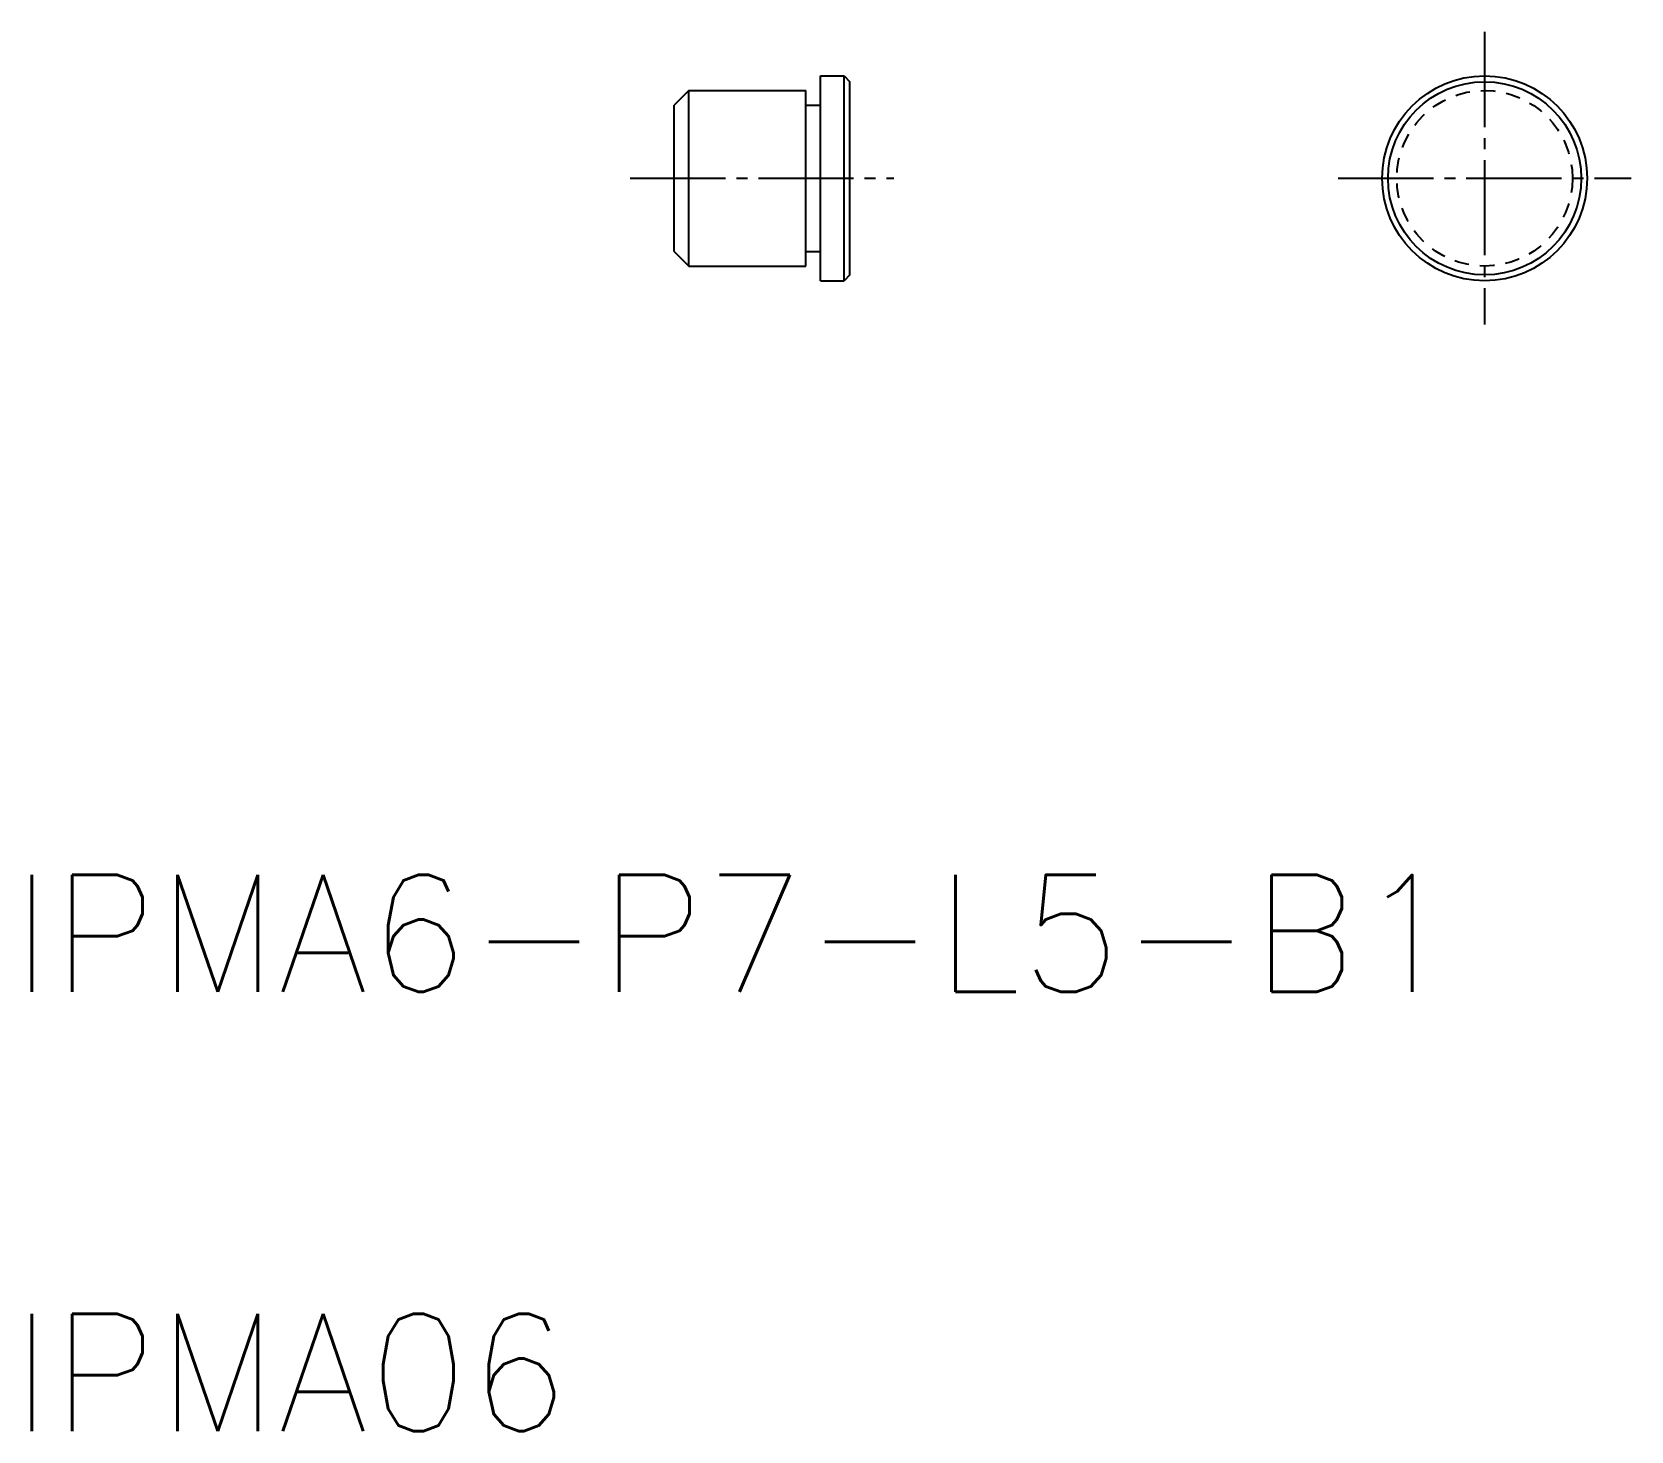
# Model space of a CAD drawing. Extents: x 112.9 to 167.5, y 50.8 to 98.6.
import ezdxf

# ---------------------------------------------------------------- set-up
doc = ezdxf.new("R2010")
doc.units = 0
doc.header["$LTSCALE"] = 0.25
doc.linetypes.add('CENTER', pattern=[17.5, 13, -1.5, 1.5, -1.5])
doc.linetypes.add('DASHED', pattern=[3.5, 2, -1.5])
doc.layers.get('0').update_dxf_attribs({"linetype": 'CONTINUOUS'})
doc.layers.add('CENTER', color=1, linetype='CENTER')
doc.styles.get("Standard").update_dxf_attribs({"font": 'txt.shx'})

msp = doc.modelspace()

# ---------------------------------------------------------------- linework, layer by layer
at = {"color": 7, "linetype": 'CONTINUOUS'}
for p, q in [((139.824, 97.096), (140.624, 97.096)), ((139.824, 90.096), (139.824, 97.096)), ((140.624, 97.096), (140.824, 96.896)), ((140.624, 90.096), (140.624, 97.096)), ((140.824, 90.296), (140.824, 96.896)), ((135.324, 96.596), (134.824, 96.096)), ((135.324, 96.596), (139.324, 96.596)), ((135.324, 90.596), (135.324, 96.596)), ((139.324, 90.596), (139.324, 96.596)), ((134.824, 91.096), (134.824, 96.096)), ((139.324, 96.096), (139.824, 96.096)), ((134.824, 91.096), (135.324, 90.596)), ((139.324, 91.096), (139.824, 91.096)), ((135.324, 90.596), (139.324, 90.596)), ((140.824, 90.296), (140.624, 90.096)), ((139.824, 90.096), (140.624, 90.096))]:
    msp.add_line(p, q, dxfattribs=at)
for radius in [3.5, 3.3]:
    msp.add_circle((162.504, 93.596), radius, dxfattribs=at)
at = {"color": 3, "linetype": 'DASHED'}
msp.add_circle((162.504, 93.596), 3, dxfattribs=at)
at = {"layer": 'CENTER', "color": 1, "linetype": 'CENTER'}
for p, q in [((162.504, 98.596), (162.504, 88.596)), ((133.324, 93.596), (142.324, 93.596)), ((157.504, 93.596), (167.504, 93.596))]:
    msp.add_line(p, q, dxfattribs=at)

# ---------------------------------------------------------------- texts
for s, p in [('IPMA6-P7-L5-B1', (112.201, 65.795)), ('IPMA06', (112.201, 50.795))]:
    msp.add_text(s, height=4).set_placement(p)

doc.saveas('drawing.dxf')
